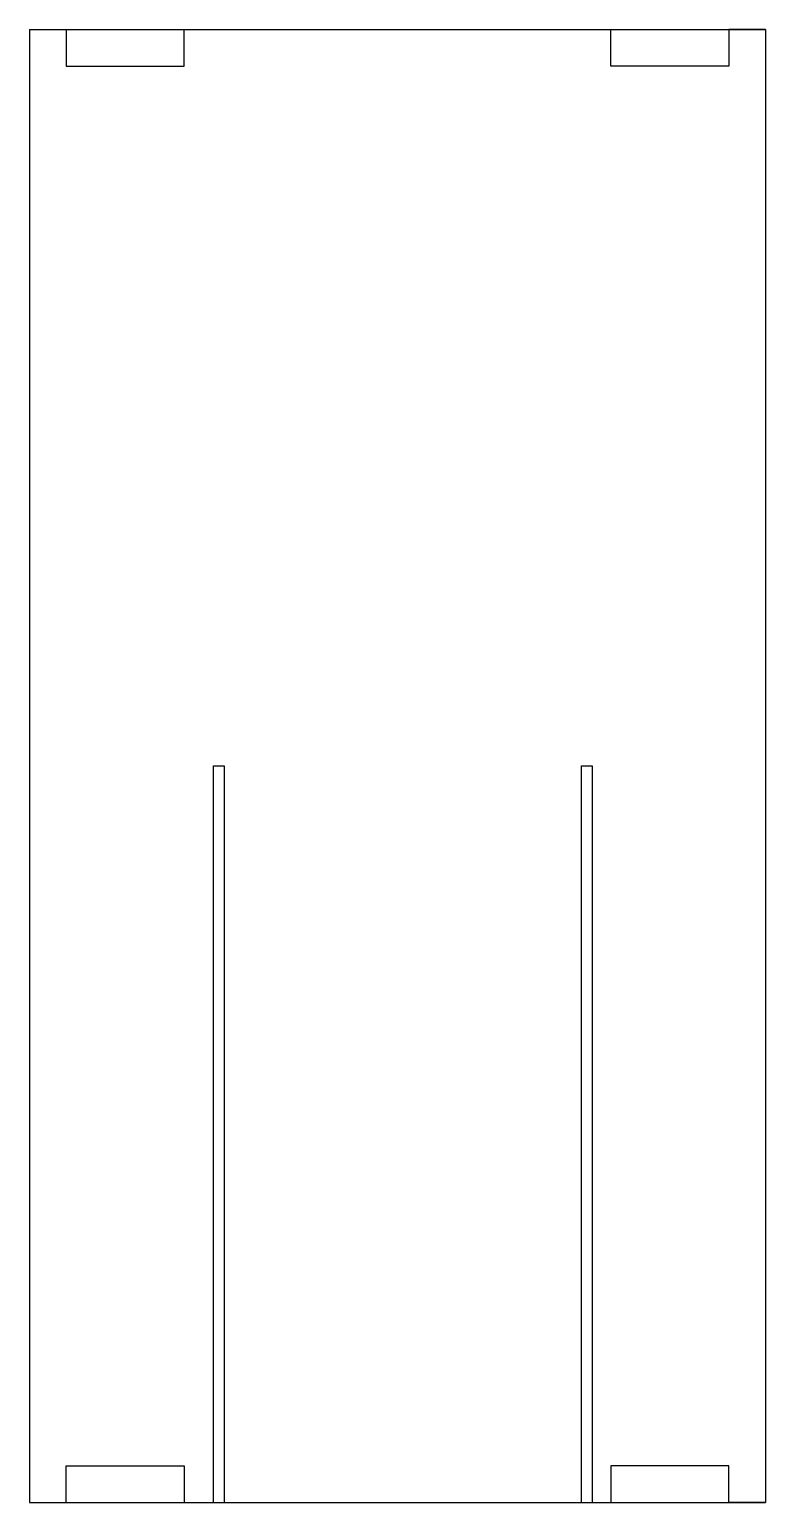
# Model space of a CAD drawing. Header units: millimetres. Extents: x -9.3 to 10.7, y -33.3 to 6.7.
import ezdxf

# ---------------------------------------------------------------- set-up
doc = ezdxf.new("R2010")
doc.units = ezdxf.units.MM

msp = doc.modelspace()

# ---------------------------------------------------------------- linework, layer by layer
at = {"color": 7, "linetype": 'Continuous'}
for p, q in [((-9.283, 6.703), (10.717, 6.703)), ((-9.283, 6.703), (-9.283, -33.297)), ((-9.283, 6.703), (-8.283, 6.703)), ((-8.283, 6.703), (-8.283, 5.703)), ((-5.083, 5.703), (-5.083, 6.703)), ((6.517, 5.703), (6.517, 6.703)), ((10.717, 6.703), (9.717, 6.703)), ((9.717, 6.703), (9.717, 5.703)), ((10.717, 6.703), (10.717, -33.297)), ((-8.283, 5.703), (-5.083, 5.703)), ((9.717, 5.703), (6.517, 5.703)), ((-4.283, -33.297), (-4.283, -13.297)), ((-4.283, -13.297), (-3.993, -13.297)), ((-3.993, -13.297), (-3.993, -33.297)), ((5.717, -33.297), (5.717, -13.297)), ((5.717, -13.297), (6.007, -13.297)), ((6.007, -13.297), (6.007, -33.297)), ((-8.283, -33.297), (-8.283, -32.297)), ((-8.283, -32.297), (-5.083, -32.297)), ((-5.083, -32.297), (-5.083, -33.297)), ((9.717, -32.297), (6.517, -32.297)), ((6.517, -32.297), (6.517, -33.297)), ((9.717, -33.297), (9.717, -32.297)), ((-9.283, -33.297), (10.717, -33.297)), ((-9.283, -33.297), (-4.283, -33.297)), ((-9.283, -33.297), (-8.283, -33.297)), ((10.717, -33.297), (9.717, -33.297))]:
    msp.add_line(p, q, dxfattribs=at)

doc.saveas('drawing.dxf')
